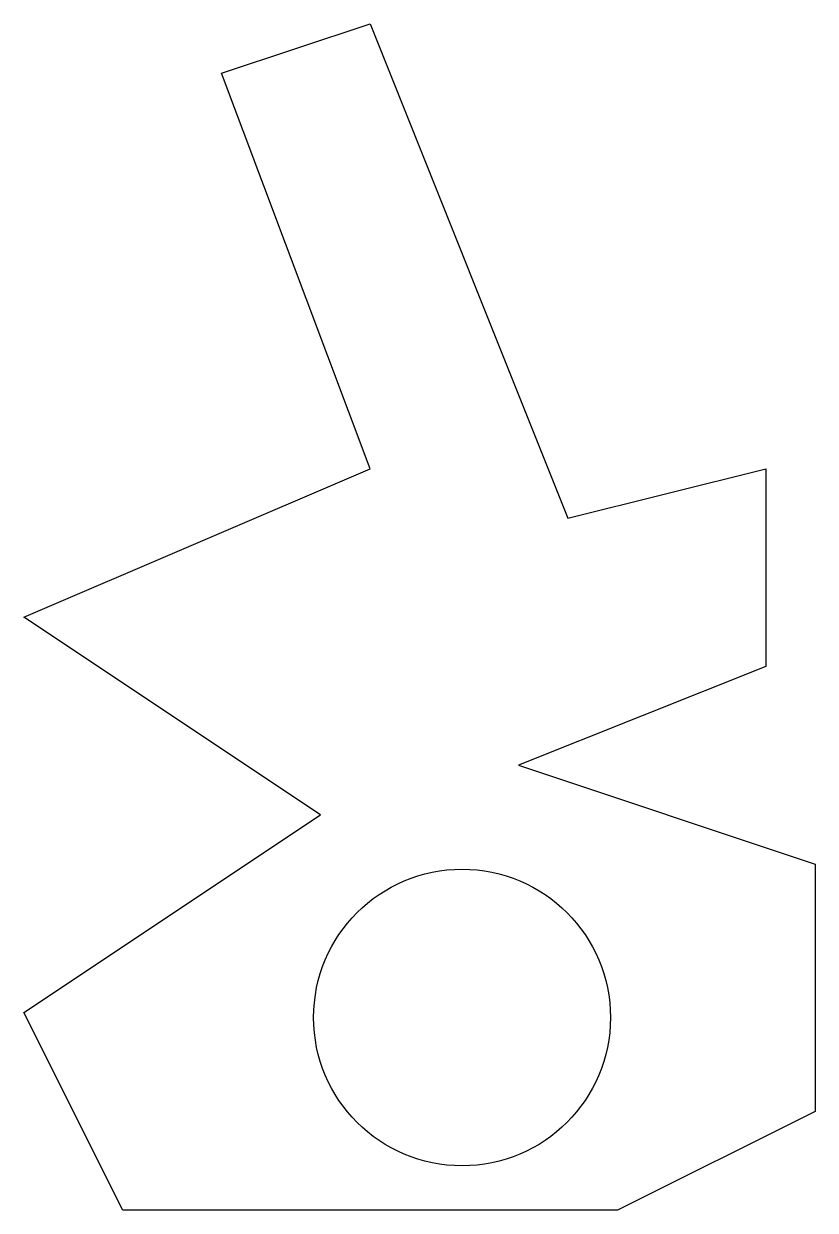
# Model space of a CAD drawing. Header units: millimetres. Extents: x 2843.3 to 2859.3, y 2003.3 to 2027.3.
import ezdxf

# ---------------------------------------------------------------- set-up
doc = ezdxf.new("R2010")
doc.units = ezdxf.units.MM

msp = doc.modelspace()

# ---------------------------------------------------------------- linework, layer by layer
for p, q in [((2847.261, 2026.335), (2850.261, 2027.335)), ((2850.261, 2027.335), (2854.261, 2017.335)), ((2850.261, 2018.335), (2847.261, 2026.335)), ((2843.261, 2015.335), (2850.261, 2018.335)), ((2854.261, 2017.335), (2858.261, 2018.335)), ((2858.261, 2018.335), (2858.261, 2014.335)), ((2849.261, 2011.335), (2843.261, 2015.335)), ((2858.261, 2014.335), (2853.261, 2012.335)), ((2853.261, 2012.335), (2859.261, 2010.335)), ((2843.261, 2007.335), (2849.261, 2011.335)), ((2859.261, 2010.335), (2859.261, 2005.335)), ((2845.261, 2003.335), (2843.261, 2007.335)), ((2859.261, 2005.335), (2855.261, 2003.335)), ((2855.261, 2003.335), (2845.261, 2003.335))]:
    msp.add_line(p, q)
msp.add_circle((2852.121, 2007.234), 3)

doc.saveas('drawing.dxf')
